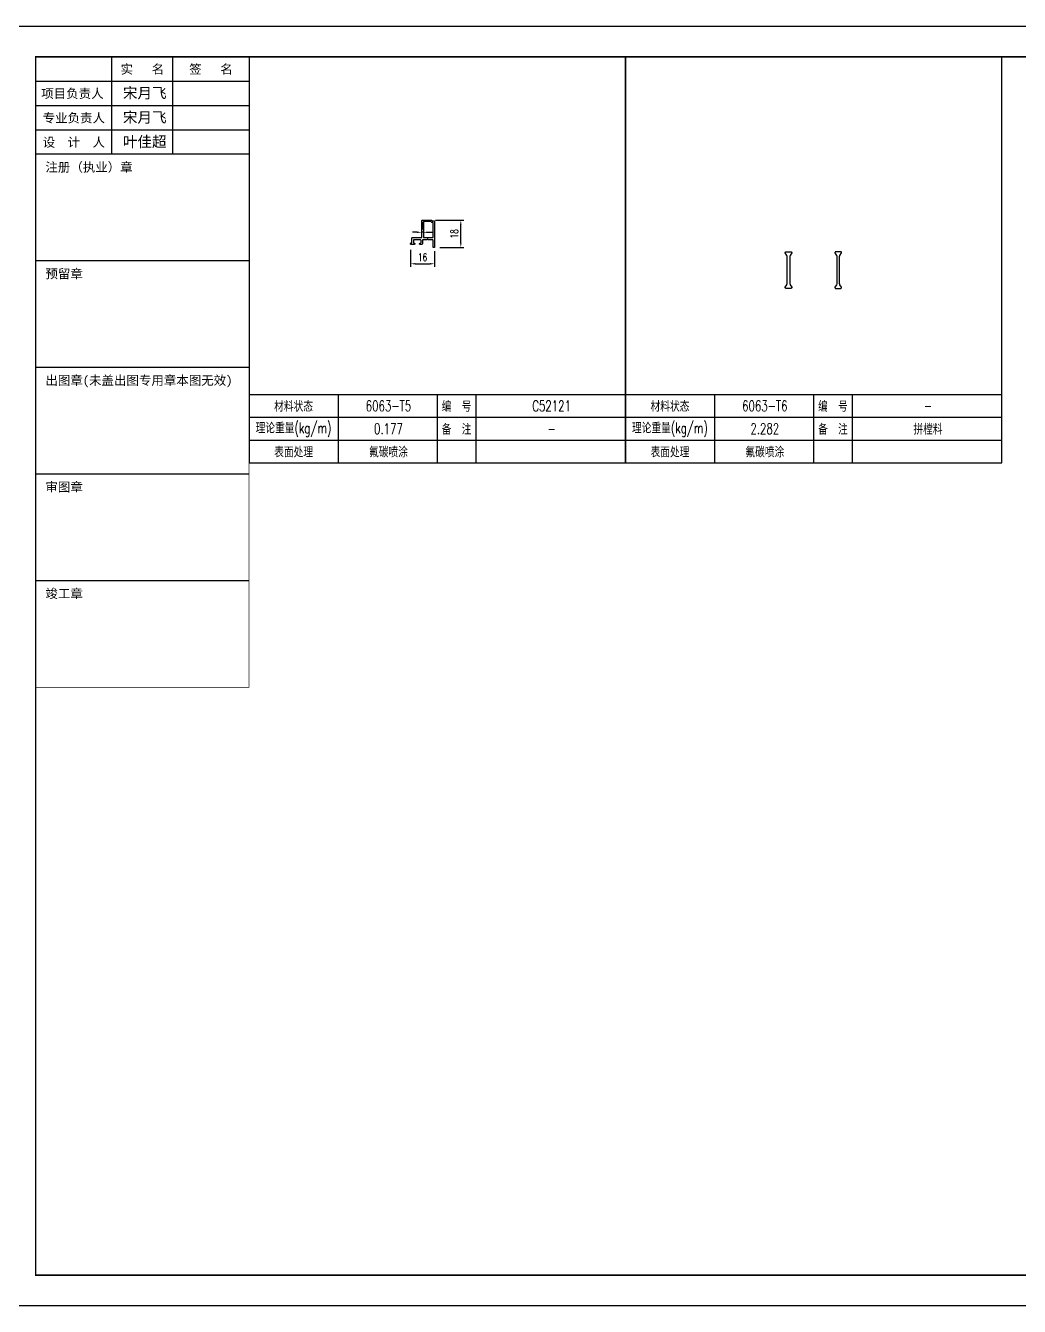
# Model space of a CAD drawing. Extents: x -202236 to 1002404, y -663931 to 1550022.
# Drawn here: x 42714 to 43367, y -357445 to -356604 of the extents above; entities that cross this region are included whole.
import ezdxf
from ezdxf.enums import TextEntityAlignment as Align

# ---------------------------------------------------------------- set-up
doc = ezdxf.new("R2010")
doc.units = 0
for name, color, linetype in [('!ZN1-标注-173', 173, 'Continuous'), ('!ZN4-辅助材料-1', 1, 'Continuous'), ('!ZN5-铝材断面-6', 6, 'Continuous'), ('0-cxFrame', 155, 'Continuous'), ('qianming', 155, 'Continuous')]:
    doc.layers.add(name, color=color, linetype=linetype)
doc.layers.add('0-cxText', color=131, linetype='Continuous', lineweight=25)
doc.styles.add('cx_biaoti', font='')
doc.styles.add('cx_tuming', font='simhei.ttf')
doc.styles.add('cx_tuqian1', font='')
doc.styles.add('ZNDimTStyle', font='ROMANS.shx', dxfattribs={"width": 0.7, "bigfont": 'CHINESE.shx'})
doc.styles.add('ZNTextStyle', font='ROMANS.shx', dxfattribs={"width": 0.7, "bigfont": 'CHINESE.shx'})
doc.styles.add('图框宋体', font='', dxfattribs={"width": 0.75})
doc.styles.add('样式 1', font='romans.shx', dxfattribs={"width": 0.7, "bigfont": 'chinese.shx'})
doc.styles.add('黑体', font='simhei.ttf', dxfattribs={"height": 12})
doc.styles.get('cx_biaoti').set_extended_font_data('SimSun')
doc.styles.get('cx_tuqian1').set_extended_font_data('SimSun')
doc.styles.get('图框宋体').set_extended_font_data('SimSun')
doc.dimstyles.new('ZN机械-2', dxfattribs={"dimscale": 2, "dimtxt": 2.5, "dimasz": 1.5, "dimexe": 1, "dimexo": 2, "dimgap": 0.9, "dimtad": 1, "dimdec": 0, "dimzin": 0, "dimdsep": 46, "dimtxsty": 'ZNDimTStyle', "dimcen": 2.5, "dimdle": 1, "dimclrd": 173, "dimclre": 173, "dimclrt": 7, "dimazin": 2, "dimtfac": 1, "dimtdec": 4, "dimtix": 1, "dimtmove": 2, "dimatfit": 3, "dimfxl": 0, "dimfrac": 2, "dimtolj": 1, "dimtzin": 0, "dimarcsym": 0})

# ---------------------------------------------------------------- blocks, each defined once
blk = doc.blocks.new('zjcx_lan_xinxi(Dragon)')
for p, q in [((7000, -3200), (0, -3200)), ((7000, -6700), (0, -6700)), ((7000, -10200), (0, -10200)), ((7000, -13700), (0, -13700)), ((7000, -17200), (0, -17200))]:
    blk.add_line(p, q)
at = {"const_width": 25}
blk.add_lwpolyline([(0, -20700), (7000, -20700), (7000, 0), (0, 0)], close=True, dxfattribs=at)
for points in [[(2500, -3200), (2500, 0)], [(4500, -3200), (4500, 0)], [(0, -800), (7000, -800)], [(0, -1600), (7000, -1600)], [(0, -2400), (7000, -2400)]]:
    blk.add_lwpolyline(points)
for points in [[(7000, -3200), (7000, 0)], [(0, -3200), (7000, -3200)], [(0, -20700), (7000, -20700), (7000, -3200)], [(0, -20700), (7000, -20700)]]:
    blk.add_lwpolyline(points, dxfattribs=at)
at = {"style": '图框宋体'}
for s, p in [('实   名', (3500, -400)), ('签   名', (5750, -400)), ('项目负责人', (1204, -1200)), ('专业负责人', (1250, -2000)), ('设  计  人', (1250, -2800))]:
    blk.add_text(s, height=300, dxfattribs=at).set_placement(p, align=Align.MIDDLE)
for s, p in [('注册（执业）章', (318, -3771)), ('预留章', (318, -7271)), ('出图章(未盖出图专用章本图无效)', (318, -10771)), ('审图章', (318, -14271)), ('竣工章', (318, -17771))]:
    blk.add_text(s, height=300, dxfattribs=at).set_placement(p)
blk = doc.blocks.new('T-信息(Dragon)')
at = {"layer": '0-cxFrame'}
blk.add_blockref('zjcx_lan_xinxi(Dragon)', (0, 0), dxfattribs=at)
at = {"layer": 'qianming', "color": 3, "style": 'cx_biaoti'}
for s, p in [('宋月飞', (3577, -1186)), ('宋月飞', (3577, -1986)), ('叶佳超', (3577, -2786))]:
    blk.add_text(s, height=350, dxfattribs=at).set_placement(p, align=Align.MIDDLE_CENTER)
blk = doc.blocks.new('TK22.A2 L(Dragon)')
at = {"layer": '0-cxFrame', "color": 7, "const_width": 0.5}
blk.add_lwpolyline([(0, 0), (-594, 0), (-594, 420), (0, 420)], close=True, dxfattribs=at)
at = {"layer": '0-cxFrame', "const_width": 0.5}
blk.add_lwpolyline([(-80, 10), (-574, 10), (-574, 410), (-80, 410)], close=True, dxfattribs=at)
at = {"layer": '0-cxFrame', "xscale": 0.01, "yscale": 0.01, "zscale": 0.01}
blk.add_blockref('T-信息(Dragon)', (-574, 410), dxfattribs=at)
at = {"style": '黑体', "flags": 4}
blk.add_attdef('图幅', text='', height=3.3, dxfattribs=at).set_placement((-40, 3), align=Align.RIGHT)
at = {"layer": '0-cxText', "flags": 4}
for tag, height, style, p in [('建设单位', 3.5, 'cx_tuming', (-45, 240)), ('项目名称', 3.5, 'cx_tuming', (-45, 210)), ('子项名称', 3.5, 'cx_tuming', (-45, 180)), ('工程编号', 3.3, 'cx_tuqian1', (-35, 165)), ('图名1', 3.5, 'cx_tuming', (-45, 87)), ('图名2', 3.5, 'cx_tuming', (-45, 79)), ('图名3', 3.5, 'cx_tuming', (-45, 71)), ('出图日期', 3.3, 'cx_tuqian1', (-39, 60)), ('专业', 3.3, 'cx_tuqian1', (-55, 52)), ('图号', 3.3, 'cx_tuqian1', (-55, 44)), ('版次', 3.3, 'cx_tuqian1', (-20, 44))]:
    blk.add_attdef(tag, text='', height=height, dxfattribs=dict(at, style=style)).set_placement(p, align=Align.MIDDLE)
at = {"layer": 'Defpoints', "color": 6, "flags": 4}
for tag, height, style, p in [('tufu', 3.3, '黑体', (-12, 12)), ('dwfname', 4, 'cx_tuqian1', (-80, 3))]:
    blk.add_attdef(tag, text='', height=height, dxfattribs=dict(at, style=style)).set_placement(p, align=Align.RIGHT)
blk = doc.blocks.new('ZN-型材表1')
at = {"layer": '!ZN1-标注-173'}
for p, q in [((-0.5, -221.68), (246.5, -221.68)), ((-0.5, -236.68), (246.5, -236.68)), ((-0.5, -251.68), (246.5, -251.68))]:
    blk.add_line(p, q, dxfattribs=at)
at = {"layer": '!ZN1-标注-173', "color": 173, "ltscale": 0.1}
for p, q in [((57.98, -221.67), (57.98, -266.67)), ((123, -221.67), (123, -266.67)), ((148.4, -221.67), (148.4, -266.67))]:
    blk.add_line(p, q, dxfattribs=at)
at = {"layer": '!ZN1-标注-173'}
blk.add_lwpolyline([(-0.5, -266.67), (246.5, -266.67), (246.5, 0), (-0.5, 0)], close=True, dxfattribs=at)
at = {"layer": '!ZN1-标注-173', "color": 7, "style": 'ZNTextStyle', "width": 0.7}
for s, p in [('材料状态', (28.74, -229.18)), ('编  号', (135.7, -229.17)), ('理论重量(kg/m)', (28.74, -244.18)), ('备  注', (135.7, -244.17)), ('表面处理', (28.74, -259.18))]:
    blk.add_text(s, height=7, dxfattribs=at).set_placement(p, align=Align.MIDDLE)
at = {"layer": '!ZN1-标注-173', "color": 2, "style": '样式 1', "width": 0.7, "flags": 8}
for tag, p in [('材料状态', (90.49, -229.18)), ('编号', (197.57, -229.18)), ('米重', (90.49, -244.18)), ('备注', (197.57, -244.18)), ('表面处理', (90.49, -259.18)), ('-', (197.57, -259.18))]:
    blk.add_attdef(tag, text='', height=7, dxfattribs=at).set_placement(p, align=Align.MIDDLE)
blk = doc.blocks.new('*D1127')
at = {"layer": '!ZN1-标注-173', "color": 173, "lineweight": -2, "transparency": 16777216}
for p, q in [((42983.43, -356731.27), (43001.94, -356731.27)), ((42999.94, -356746.27), (42999.94, -356734.27)), ((42986.23, -356749.27), (43001.94, -356749.27))]:
    blk.add_line(p, q, dxfattribs=at)
at = {"layer": '!ZN1-标注-173', "color": 173, "transparency": 16777216}
for points in [[(42999.44, -356734.27), (43000.44, -356734.27), (42999.94, -356731.27)], [(42999.44, -356746.27), (43000.44, -356746.27), (42999.94, -356749.27)]]:
    blk.add_solid(points, dxfattribs=at)
at = {"layer": 'Defpoints', "color": 0, "transparency": 16777216}
for p in [(42979.43, -356731.27), (42999.94, -356731.27), (42982.23, -356749.27)]:
    blk.add_point(p, dxfattribs=at)
at = {"layer": '!ZN1-标注-173', "color": 7, "transparency": 16777216, "insert": (42995.64, -356740.27), "char_height": 5, "attachment_point": 5, "rotation": 90, "style": 'ZNDimTStyle'}
blk.add_mtext('\\A1;18', dxfattribs=at)
blk = doc.blocks.new('*D1128')
at = {"layer": '!ZN1-标注-173', "color": 173, "lineweight": -2, "transparency": 16777216}
for p, q in [((42967.03, -356750.77), (42967.03, -356761.95)), ((42982.73, -356751.72), (42982.73, -356761.95)), ((42970.03, -356759.95), (42979.73, -356759.95))]:
    blk.add_line(p, q, dxfattribs=at)
at = {"layer": '!ZN1-标注-173', "color": 173, "transparency": 16777216}
for points in [[(42970.03, -356759.45), (42970.03, -356760.45), (42967.03, -356759.95)], [(42979.73, -356759.45), (42979.73, -356760.45), (42982.73, -356759.95)]]:
    blk.add_solid(points, dxfattribs=at)
at = {"layer": 'Defpoints', "color": 0, "transparency": 16777216}
for p in [(42967.03, -356746.77), (42982.73, -356747.72), (42982.73, -356759.95)]:
    blk.add_point(p, dxfattribs=at)
at = {"layer": '!ZN1-标注-173', "color": 7, "transparency": 16777216, "insert": (42974.88, -356755.65), "char_height": 5, "attachment_point": 5, "style": 'ZNDimTStyle'}
blk.add_mtext('\\A1;16', dxfattribs=at)
blk = doc.blocks.new('*D1129')
at = {"layer": '!ZN1-标注-173', "color": 173, "lineweight": -2, "transparency": 16777216}
for p, q in [((42974.28, -356735.28), (42974.28, -356737.28)), ((42975.28, -356735.28), (42975.28, -356737.28)), ((42971.28, -356739.28), (42968.28, -356739.28)), ((42975.28, -356739.28), (42974.28, -356739.28)), ((42978.28, -356739.28), (42981.28, -356739.28))]:
    blk.add_line(p, q, dxfattribs=at)
at = {"layer": '!ZN1-标注-173', "color": 173, "transparency": 16777216}
for points in [[(42971.28, -356738.78), (42971.28, -356739.78), (42974.28, -356739.28)], [(42978.28, -356738.78), (42978.28, -356739.78), (42975.28, -356739.28)]]:
    blk.add_solid(points, dxfattribs=at)
at = {"layer": 'Defpoints', "color": 0, "transparency": 16777216}
for p in [(42974.28, -356739.28), (42974.28, -356739.28), (42975.28, -356739.28)]:
    blk.add_point(p, dxfattribs=at)
at = {"layer": '!ZN1-标注-173', "color": 7, "transparency": 16777216, "insert": (42974.78, -356734.98), "char_height": 5, "attachment_point": 5, "style": 'ZNDimTStyle'}
blk.add_mtext('\\A1;1', dxfattribs=at)

msp = doc.modelspace()

# ---------------------------------------------------------------- linework, layer by layer
at = {"layer": '!ZN4-辅助材料-1'}
for points in [[(43213.89, -356773.71, 0.131652), (43214.05, -356773.11), (43214.05, -356755.05, 0.131652), (43213.89, -356754.45), (43212.9, -356752.74), (43212.9, -356752.48, -0.414214), (43213.3, -356752.08), (43216.7, -356752.08, -0.414214), (43217.1, -356752.48), (43217.1, -356752.74), (43216.11, -356754.45, 0.131652), (43215.95, -356755.05), (43215.95, -356773.11, 0.131652), (43216.11, -356773.71), (43217.1, -356775.42), (43217.1, -356775.68, -0.414214), (43216.7, -356776.08), (43213.3, -356776.08, -0.414214), (43212.9, -356775.68), (43212.9, -356775.42)], [(43248.73, -356773.71, -0.131652), (43248.56, -356773.11), (43248.56, -356755.05, -0.131652), (43248.73, -356754.45), (43249.71, -356752.74), (43249.71, -356752.48, 0.414214), (43249.31, -356752.08), (43245.91, -356752.08, 0.414214), (43245.51, -356752.48), (43245.51, -356752.74), (43246.5, -356754.45, -0.131652), (43246.66, -356755.05), (43246.66, -356773.11, -0.131652), (43246.5, -356773.71), (43245.51, -356775.42), (43245.51, -356775.68, 0.414214), (43245.91, -356776.08), (43249.31, -356776.08, 0.414214), (43249.71, -356775.68), (43249.71, -356775.42)]]:
    msp.add_lwpolyline(points, format="xyb", close=True, dxfattribs=at)
at = {"layer": '!ZN5-铝材断面-6'}
for points in [[(42973.23, -356747.27, -0.414214), (42972.93, -356746.97), (42972.93, -356746.77, -0.414214), (42973.23, -356746.47), (42973.33, -356746.47, 0.414214), (42973.83, -356745.97), (42973.83, -356744.67, 0.414214), (42973.33, -356744.17), (42969.33, -356744.17, 0.414214), (42968.83, -356744.67), (42968.83, -356745.97, 0.414214), (42969.33, -356746.47), (42969.43, -356746.47, -0.414214), (42969.73, -356746.77), (42969.73, -356746.97, -0.414214), (42969.43, -356747.27), (42967.33, -356747.27, -0.414214), (42967.03, -356746.97), (42967.03, -356746.57, -0.414214), (42967.33, -356746.27), (42967.53, -356746.27, 0.414214), (42967.83, -356745.97), (42967.83, -356743.07, -0.414214), (42968.13, -356742.77), (42974.13, -356742.77, 0.414214), (42974.43, -356742.47), (42974.43, -356731.57, -0.414214), (42974.73, -356731.27), (42980.6, -356731.27, -0.198912), (42980.81, -356731.36), (42981.14, -356731.68, 0.198912), (42981.35, -356731.77), (42982.43, -356731.77, -0.414214), (42982.73, -356732.07), (42982.73, -356748.97, -0.414214), (42982.43, -356749.27), (42982.03, -356749.27, -0.414214), (42981.73, -356748.97), (42981.73, -356744.47, 0.414214), (42981.43, -356744.17), (42978.86, -356744.17, -0.198912), (42978.5, -356744.02), (42978.44, -356743.96, 0.414214), (42978.01, -356743.96), (42977.95, -356744.02, -0.198912), (42977.59, -356744.17), (42975.03, -356744.17, 0.414214), (42974.73, -356744.47), (42974.73, -356746.77, -0.414214), (42974.23, -356747.27)], [(42980.4, -356732.36, 0.198912), (42980.19, -356732.27), (42975.73, -356732.27, 0.414214), (42975.43, -356732.57), (42975.43, -356742.47, 0.414214), (42975.73, -356742.77), (42981.43, -356742.77, 0.414214), (42981.73, -356742.47), (42981.73, -356733.27, 0.414214), (42981.23, -356732.77), (42980.94, -356732.77, -0.198912), (42980.72, -356732.68)]]:
    msp.add_lwpolyline(points, format="xyb", close=True, dxfattribs=at)

# ---------------------------------------------------------------- block references
at = {"layer": '!ZN1-标注-173', "ltscale": 20}
ref = msp.add_blockref('ZN-型材表1', (42861.46, -356624.07), dxfattribs=at)
ref.add_attrib('备注', '-', dxfattribs={"color": 2, "height": 7, "style": '样式 1', "width": 0.7}).set_placement((43059.53, -356868.25), align=Align.MIDDLE)
ref.add_attrib('编号', 'C52121', dxfattribs={"color": 2, "height": 7, "style": '样式 1', "width": 0.7}).set_placement((43059.53, -356853.25), align=Align.MIDDLE)
ref.add_attrib('表面处理', '氟碳喷涂', dxfattribs={"color": 2, "height": 7, "style": '样式 1', "width": 0.7}).set_placement((42952.45, -356883.24), align=Align.MIDDLE)
ref.add_attrib('米重', '0.177', dxfattribs={"color": 2, "height": 7, "style": '样式 1', "width": 0.7}).set_placement((42952.45, -356868.24), align=Align.MIDDLE)
ref.add_attrib('材料状态', '6063-T5', dxfattribs={"color": 2, "height": 7, "style": '样式 1', "width": 0.7}).set_placement((42952.45, -356853.24), align=Align.MIDDLE)
ref = msp.add_blockref('ZN-型材表1', (43108.46, -356624.07), dxfattribs=at)
ref.add_attrib('备注', '拼樘料', dxfattribs={"color": 2, "height": 7, "style": '样式 1', "width": 0.7}).set_placement((43306.53, -356868.25), align=Align.MIDDLE)
ref.add_attrib('编号', '-', dxfattribs={"color": 2, "height": 7, "style": '样式 1', "width": 0.7}).set_placement((43306.53, -356853.25), align=Align.MIDDLE)
ref.add_attrib('表面处理', '氟碳喷涂', dxfattribs={"color": 2, "height": 7, "style": '样式 1', "width": 0.7}).set_placement((43199.45, -356883.24), align=Align.MIDDLE)
ref.add_attrib('米重', '2.282', dxfattribs={"color": 2, "height": 7, "style": '样式 1', "width": 0.7}).set_placement((43199.45, -356868.24), align=Align.MIDDLE)
ref.add_attrib('材料状态', '6063-T6', dxfattribs={"color": 2, "height": 7, "style": '样式 1', "width": 0.7}).set_placement((43199.45, -356853.24), align=Align.MIDDLE)
at = {"layer": '0-cxFrame', "xscale": 2, "yscale": 2, "zscale": 2}
msp.add_blockref('TK22.A2 L(Dragon)', (43868.96, -357444.07), dxfattribs=at)

# ---------------------------------------------------------------- dimensions: what is measured, and where the dimension line sits
at = {"layer": '!ZN1-标注-173'}
for base, p1, p2, picture, middle in [((42974.28, -356739.28), (42975.28, -356739.28), (42974.28, -356739.28), '*D1129', (42974.78, -356734.98)), ((42982.73, -356759.95), (42967.03, -356746.77), (42982.73, -356747.72), '*D1128', (42974.88, -356755.65))]:
    dim = msp.add_linear_dim(base=base, p1=p1, p2=p2, dimstyle='ZN机械-2', dxfattribs=at)
    dim.commit()
    dim.dimension.update_dxf_attribs({"geometry": picture, "text_midpoint": middle})
dim = msp.add_linear_dim(base=(42999.94, -356731.27), p1=(42982.23, -356749.27), p2=(42979.43, -356731.27), angle=90, dimstyle='ZN机械-2', dxfattribs=at)
dim.commit()
dim.dimension.update_dxf_attribs({"geometry": '*D1127', "text_midpoint": (42995.64, -356740.27)})

doc.saveas('drawing.dxf')
